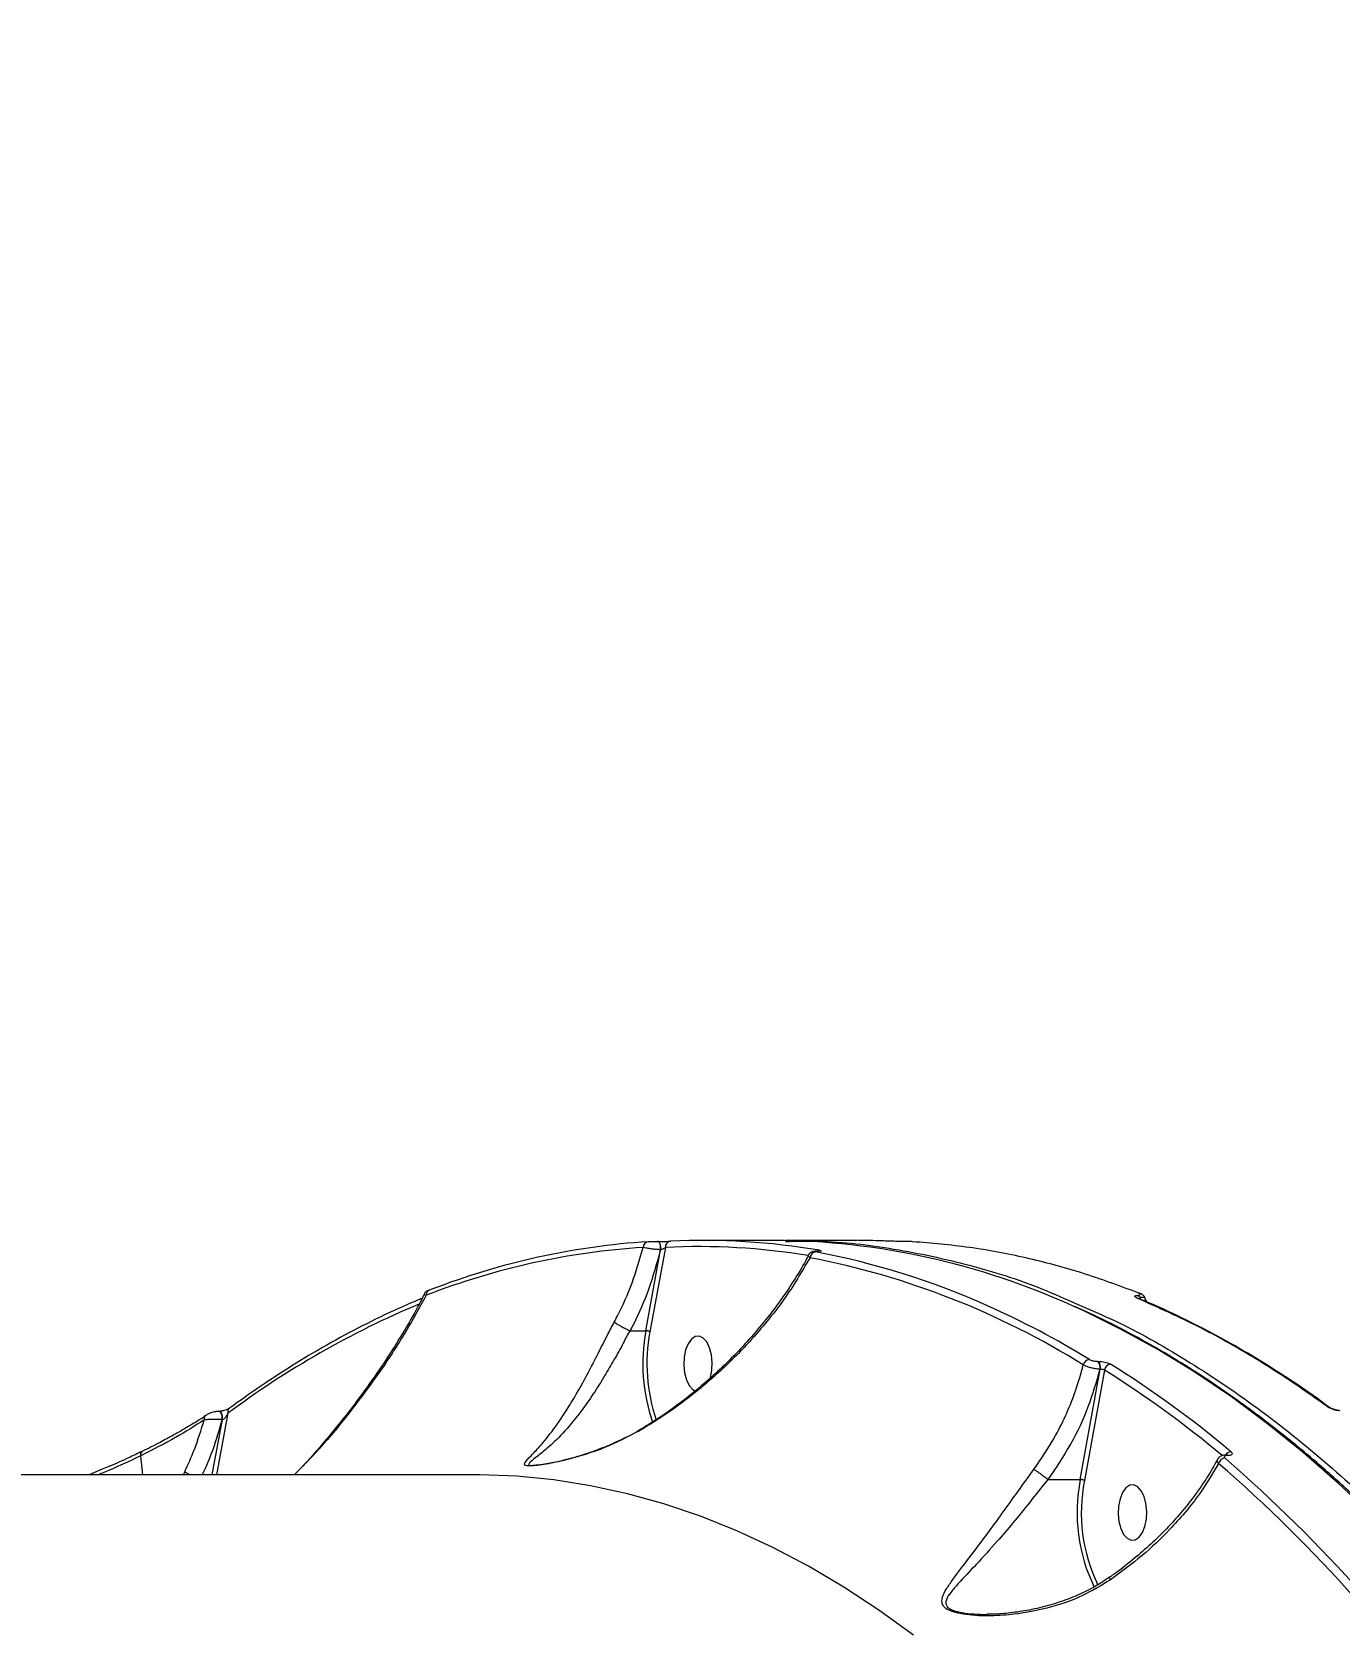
# Model space of a CAD drawing. Header units: millimetres. Extents: x -7735 to 7893, y -6545 to 6034.
# Drawn here: x 4428.7 to 4640.7, y 623.7 to 882.1 of the extents above; entities that cross this region are included whole.
import ezdxf

# ---------------------------------------------------------------- set-up
doc = ezdxf.new("R2010")
doc.units = ezdxf.units.MM
doc.layers.add('DIKOM_ОБЪЕКТ', color=7, linetype='Continuous')
doc.layers.add('DIKOM_РАЗМЕР_ОБЪЕКТА', color=7, linetype='Continuous')
doc.styles.add('style1', font='arial.ttf', dxfattribs={"width": 0.8})
doc.dimstyles.new('1-50', dxfattribs={"dimtxt": 300, "dimasz": 200, "dimexe": 100, "dimexo": 0, "dimgap": 100, "dimtad": 1, "dimtxsty": 'style1', "dimcen": 200, "dimclrd": 7, "dimclre": 7, "dimclrt": 7, "dimadec": 1, "dimazin": 2, "dimtfac": 1, "dimtmove": 0, "dimatfit": 2, "dimfxl": 0, "dimlwd": 25, "dimlwe": 18, "dimarcsym": 0})

# ---------------------------------------------------------------- blocks, each defined once
blk = doc.blocks.new('*D0')
at = {"layer": 'Defpoints', "color": 0, "transparency": 16777216}
for p in [(5893.22, 882.1), (-4595.74, 266.13), (5893.22, -5840.17)]:
    blk.add_point(p, dxfattribs=at)
at = {"layer": 'DIKOM_РАЗМЕР_ОБЪЕКТА', "color": 7, "lineweight": 18, "transparency": 16777216}
for p, q in [((5893.22, 882.1), (5893.22, -5940.17)), ((-4595.74, 266.13), (-4595.74, -5940.17))]:
    blk.add_line(p, q, dxfattribs=at)
at = {"layer": 'DIKOM_РАЗМЕР_ОБЪЕКТА', "color": 7, "lineweight": 25, "transparency": 16777216}
blk.add_line((-4395.74, -5840.17), (5693.22, -5840.17), dxfattribs=at)
at = {"layer": 'DIKOM_РАЗМЕР_ОБЪЕКТА', "color": 7, "transparency": 16777216}
for points in [[(-4395.74, -5806.84), (-4395.74, -5873.51), (-4595.74, -5840.17)], [(5693.22, -5806.84), (5693.22, -5873.51), (5893.22, -5840.17)]]:
    blk.add_solid(points, dxfattribs=at)
at = {"layer": 'DIKOM_РАЗМЕР_ОБЪЕКТА', "color": 7, "transparency": 16777216, "insert": (648.74, -5587), "char_height": 300, "attachment_point": 5, "style": 'style1'}
blk.add_mtext('10450', dxfattribs=at)

msp = doc.modelspace()

# ---------------------------------------------------------------- linework, layer by layer
at = {"layer": 'DIKOM_ОБЪЕКТ', "color": 7, "linetype": 'Continuous', "lineweight": 15}
for p, q in [((4531.448, 684.999), (4528.942, 671.313)), ((4530.163, 685.957), (4530.148, 685.957)), ((4530.191, 685.957), (4530.163, 685.957)), ((4530.191, 685.957), (4530.177, 685.957)), ((4549.166, 686.125), (4537.594, 686.125)), ((4562.523, 686.125), (4550.88, 686.125)), ((4528.27, 671.478), (4530.677, 684.622)), ((4530.677, 684.622), (4530.649, 684.622)), ((4556.058, 684.367), (4555.97, 684.367)), ((4555.97, 684.367), (4556.016, 684.363)), ((4556.105, 684.363), (4556.016, 684.363)), ((4556.058, 684.367), (4556.105, 684.363)), ((4609.127, 676.316), (4608.346, 676.628)), ((4608.354, 676.654), (4608.371, 676.647)), ((4608.391, 676.879), (4608.535, 676.553)), ((4525.737, 671.478), (4525.731, 671.479)), ((4525.737, 671.478), (4528.27, 671.478)), ((4598.731, 647.355), (4601.957, 665.236)), ((4602.636, 665.111), (4599.403, 647.191)), ((4601.58, 666.52), (4601.627, 666.52)), ((4601.957, 665.236), (4601.91, 665.236)), ((4456.919, 657.755), (4456.939, 657.769)), ((4457.952, 648.125), (4459.611, 657.071)), ((4460.506, 658.113), (4458.654, 648.125)), ((4459.126, 658.41), (4459.052, 658.41)), ((4459.611, 657.071), (4459.536, 657.071)), ((4446.735, 648.125), (4446.364, 651.211)), ((4446.547, 651.896), (4446.559, 651.903)), ((4622.424, 651.319), (4622.355, 651.319)), ((4622.629, 651.236), (4622.561, 651.236)), ((4440.128, 649.01), (4437.991, 648.125)), ((4453.284, 648.125), (4453.501, 648.598)), ((4500.35, 648.125), (4238.242, 648.125)), ((4593.49, 647.355), (4598.731, 647.355))]:
    msp.add_line(p, q, dxfattribs=at)
at = {"layer": 'DIKOM_ОБЪЕКТ', "color": 7, "linetype": 'Continuous', "lineweight": 15, "flags": 128}
for points in [[(4530.649, 684.622), (4530.676, 684.858), (4530.673, 685.1), (4530.64, 685.334), (4530.58, 685.545), (4530.495, 685.722), (4530.39, 685.854), (4530.272, 685.934), (4530.163, 685.957)], [(4530.677, 684.622), (4530.704, 684.858), (4530.701, 685.1), (4530.668, 685.334), (4530.608, 685.545), (4530.523, 685.722), (4530.418, 685.854), (4530.301, 685.934), (4530.191, 685.957)], [(4493.189, 678.104), (4493.281, 678.13), (4493.439, 678.148)], [(4662.714, 623.609), (4657.324, 629.856), (4651.842, 635.797), (4646.274, 641.426), (4640.624, 646.739), (4634.897, 651.732), (4629.098, 656.4), (4623.231, 660.739), (4617.302, 664.746), (4611.316, 668.417), (4605.277, 671.749), (4599.191, 674.74), (4597.491, 675.51)], [(4608.068, 676.711), (4608.234, 676.693), (4608.354, 676.654)], [(4538.744, 663.875), (4538.99, 665.064), (4539.052, 666.339), (4538.927, 667.597), (4538.625, 668.736), (4538.17, 669.663), (4537.599, 670.303), (4536.957, 670.605), (4536.298, 670.544), (4535.675, 670.125), (4535.138, 669.382), (4534.73, 668.375), (4534.485, 667.186), (4534.422, 665.911), (4534.547, 664.653), (4534.849, 663.515), (4535.305, 662.588), (4535.876, 661.948), (4536.354, 661.687)], [(4459.536, 657.071), (4459.566, 657.35), (4459.553, 657.633), (4459.501, 657.898), (4459.412, 658.124), (4459.294, 658.292), (4459.156, 658.389), (4459.045, 658.41)], [(4459.611, 657.071), (4459.64, 657.35), (4459.628, 657.633), (4459.576, 657.898), (4459.487, 658.124), (4459.369, 658.292), (4459.231, 658.389), (4459.128, 658.41)], [(4571.695, 622.124), (4566.07, 626.183), (4560.384, 629.907), (4554.642, 633.293), (4548.849, 636.337), (4543.012, 639.037), (4537.134, 641.39), (4531.223, 643.393), (4525.282, 645.046), (4519.319, 646.346), (4513.338, 647.292), (4507.344, 647.884), (4501.345, 648.12), (4500.35, 648.125)], [(4609.206, 639.752), (4609.451, 640.941), (4609.513, 642.216), (4609.388, 643.474), (4609.086, 644.613), (4608.631, 645.54), (4608.06, 646.18), (4607.419, 646.482), (4606.76, 646.421), (4606.136, 646.002), (4605.599, 645.259), (4605.191, 644.252), (4604.946, 643.063), (4604.883, 641.788), (4605.008, 640.531), (4605.31, 639.392), (4605.766, 638.465), (4606.337, 637.825), (4606.978, 637.523), (4607.637, 637.584), (4608.26, 638.003), (4608.798, 638.746), (4609.206, 639.752)]]:
    msp.add_lwpolyline(points, dxfattribs=at)
at = {"layer": 'DIKOM_ОБЪЕКТ', "color": 7, "linetype": 'Continuous', "lineweight": 15}
for centre, radius, start, end in [((4535.309, 567.574), 117.66, 93.62973, 111.24345), ((4536.166, 568.237), 117.924, 93.62981, 111.24313), ((4528.766, 685.019), 0.907, 94.20081, 181.38554), ((4532.367, 685.08), 0.922, 94.62794, 184.99375), ((4536.732, 573.315), 111.809, 80.80297, 92.70866), ((4537.588, 573.987), 112.137, 80.32363, 92.70688), ((4548.577, 568.135), 117.992, 65.5088, 89.71424), ((4555.881, 683.277), 0.978, 94.52249, 176.91658), ((4530.174, 555.133), 130.561, 58.0696, 79.08162), ((4532.998, 562.457), 123.913, 65.8502, 79.39435), ((4556.457, 683.69), 0.839, 91.36963, 127.0675), ((4493.511, 677.329), 0.839, 112.53791, 186.17287), ((4607.771, 676.582), 0.688, 25.55227, 68.13298), ((4549.83, 537.716), 149.913, 112.89697, 126.5721), ((4525.581, 545.075), 142.808, 58.48775, 65.98823), ((4557.578, 666.162), 29.786, 169.72051, 198.63139), ((4556.823, 666.118), 28.362, 169.44651, 198.7128), ((4600.305, 665.726), 1.099, 94.21265, 168.86853), ((4600.616, 665.588), 1.341, 344.81642, 44.04951), ((4600.662, 665.587), 1.342, 344.84197, 44.02396), ((4603.735, 664.956), 1.11, 94.37932, 171.97918), ((4511.136, 518.895), 172.485, 50.10993, 57.96235), ((4511.814, 519.325), 173.108, 49.96363, 57.95953), ((4461.262, 658.31), 0.781, 128.82416, 194.6645), ((4638.786, 658.491), 0.684, 52.99805, 91.35796), ((4457.379, 657.177), 0.739, 128.45882, 191.76768), ((4446.958, 651.42), 0.629, 130.76991, 199.37966), ((4623.229, 650.741), 1.122, 93.03291, 149.13982), ((4622.347, 651.003), 0.316, 47.45719, 87.88963), ((4622.416, 651.005), 0.314, 47.33102, 88.73497), ((4622.283, 649.66), 1.167, 93.78024, 164.31111), ((4460.662, 465.241), 244.716, 34.45462, 49.01591), ((4461.349, 465.678), 245.263, 34.45461, 49.01555), ((4625.882, 642.001), 27.674, 168.84531, 205.959), ((4625.74, 642.001), 26.844, 168.85085, 205.91175)]:
    msp.add_arc(centre, radius, start, end, dxfattribs=at)
for points, knots in [([(4523.153, 672.88), (4523.326, 673.211), (4524.412, 675.29), (4526.204, 679.301), (4527.301, 683.074), (4527.86, 684.997)], [0, 0, 0, 0, 0.0849851, 0.533458, 1, 1, 1, 1]), ([(4530.649, 684.622), (4530.56, 684.625), (4530.267, 684.637), (4529.685, 684.683), (4528.961, 684.771), (4528.294, 684.883), (4528.004, 684.959), (4527.86, 684.997)], [0, 0, 0, 0, 0.0942757, 0.31232244, 0.54119919, 0.77137402, 1, 1, 1, 1]), ([(4528.7, 685.924), (4528.778, 685.928), (4528.934, 685.936), (4529.281, 685.946), (4529.655, 685.953), (4529.955, 685.956), (4530.104, 685.956), (4530.148, 685.957)], [0, 0, 0, 0, 0.2337093, 0.4672355, 0.6957075, 0.908863, 1, 1, 1, 1]), ([(4530.177, 685.957), (4530.243, 685.957), (4530.461, 685.957), (4530.896, 685.961), (4531.442, 685.971), (4531.949, 685.985), (4532.178, 685.994), (4532.292, 685.999)], [0, 0, 0, 0, 0.0931723, 0.3038446, 0.5301982, 0.7651528, 1, 1, 1, 1]), ([(4531.448, 684.999), (4531.402, 684.955), (4531.314, 684.869), (4531.131, 684.753), (4530.951, 684.673), (4530.82, 684.638), (4530.738, 684.624), (4530.699, 684.623), (4530.677, 684.622)], [0, 0, 0, 0, 0.2686446, 0.5229357, 0.7429626, 0.8694274, 0.9244782, 1, 1, 1, 1]), ([(4550.923, 685.957), (4552.679, 685.995), (4558.55, 686.123), (4568.524, 684.913), (4580.67, 682.317), (4590.581, 679.241), (4596.341, 676.629), (4598.211, 675.781)], [0, 0, 0, 0, 0.110476, 0.3692945, 0.6279027, 0.8792107, 1, 1, 1, 1]), ([(4567.634, 686.008), (4567.29, 686.023), (4565.61, 686.096), (4563.929, 686.111), (4562.592, 686.123)], [0, 0, 0, 0, 0.20428, 1, 1, 1, 1]), ([(4569.561, 685.968), (4569.392, 685.969), (4569.044, 685.971), (4568.488, 685.981), (4567.979, 685.994), (4567.749, 686.003), (4567.634, 686.008)], [0, 0, 0, 0, 0.2338378, 0.4825237, 0.7413038, 1, 1, 1, 1]), ([(4571.549, 685.92), (4571.43, 685.926), (4571.193, 685.939), (4570.667, 685.953), (4570.093, 685.964), (4569.734, 685.967), (4569.561, 685.968)], [0, 0, 0, 0, 0.25841401, 0.51683178, 0.7677856, 1, 1, 1, 1]), ([(4607.985, 677.679), (4604.99, 678.789), (4598.998, 681.01), (4589.907, 683.397), (4580.755, 685.144), (4574.618, 685.661), (4571.549, 685.92)], [0, 0, 0, 0, 0.2490998, 0.4981996, 0.7491011, 1, 1, 1, 1]), ([(4530.649, 684.622), (4530.054, 682.455), (4528.928, 678.345), (4527.028, 673.999), (4525.913, 671.822), (4525.737, 671.478)], [0, 0, 0, 0, 0.4843391, 0.9185198, 1, 1, 1, 1]), ([(4554.677, 683.792), (4554.591, 683.617), (4553.971, 682.362), (4552.563, 680.028), (4550.446, 676.807), (4548.055, 673.618), (4545.434, 670.479), (4542.613, 667.444), (4539.634, 664.559), (4536.552, 661.87), (4533.389, 659.401), (4530.464, 657.329), (4528.546, 656.166), (4527.747, 655.682)], [0, 0, 0, 0, 0.01680445, 0.12061939, 0.22493368, 0.32973227, 0.43497724, 0.54045446, 0.64303137, 0.74296113, 0.83975605, 0.9332252, 1, 1, 1, 1]), ([(4554.904, 683.33), (4553.556, 681.041), (4551.519, 677.58), (4548.045, 673.072), (4544.608, 669.08), (4540.119, 664.595), (4535.304, 660.613), (4531.133, 657.636), (4528.91, 656.267), (4527.798, 655.583)], [0, 0, 0, 0, 0.2227155, 0.3367342, 0.4507517, 0.6310034, 0.8132745, 0.9066453, 1, 1, 1, 1]), ([(4554.904, 683.33), (4554.886, 683.345), (4554.762, 683.448), (4554.623, 683.618), (4554.661, 683.739), (4554.677, 683.792)], [0, 0, 0, 0, 0.0877762, 0.6019216, 1, 1, 1, 1]), ([(4555.972, 684.366), (4555.957, 684.367), (4555.812, 684.368), (4555.617, 684.359), (4555.388, 684.332), (4555.144, 684.254), (4554.916, 684.112), (4554.743, 683.951), (4554.693, 683.82), (4554.681, 683.79)], [0, 0, 0, 0, 0.0277231, 0.2709877, 0.4682779, 0.6031176, 0.7572539, 0.9431567, 1, 1, 1, 1]), ([(4556.016, 684.363), (4555.941, 684.362), (4555.789, 684.36), (4555.65, 684.346), (4555.587, 684.325), (4555.614, 684.296), (4555.712, 684.27), (4555.792, 684.255), (4555.804, 684.253)], [0, 0, 0, 0, 0.1671956, 0.3343472, 0.5090462, 0.7130159, 0.9577797, 1, 1, 1, 1]), ([(4556.445, 684.381), (4556.445, 684.381), (4556.445, 684.383), (4556.422, 684.377), (4556.323, 684.372), (4556.167, 684.366), (4556.014, 684.368), (4555.955, 684.369)], [0, 0, 0, 0, 0.0029748, 0.1907553, 0.4376135, 0.7823697, 1, 1, 1, 1]), ([(4556.437, 684.529), (4556.454, 684.526), (4556.581, 684.504), (4556.732, 684.466), (4556.773, 684.421), (4556.67, 684.388), (4556.455, 684.367), (4556.222, 684.364), (4556.105, 684.363)], [0, 0, 0, 0, 0.0393096, 0.2872428, 0.4951834, 0.6709646, 0.8352449, 1, 1, 1, 1]), ([(4492.677, 677.238), (4491.519, 675.138), (4489.205, 670.938), (4485.07, 664.647), (4480.436, 658.406), (4475.894, 652.836), (4472.62, 649.494), (4471.281, 648.125)], [0, 0, 0, 0, 0.2104844, 0.4209728, 0.635997, 0.8509973, 1, 1, 1, 1]), ([(4492.372, 677.43), (4492.048, 676.789), (4490.996, 674.706), (4488.929, 671.157), (4486.171, 666.768), (4483.098, 662.32), (4479.885, 658.014), (4476.474, 653.824), (4473.658, 650.569), (4471.826, 648.679), (4471.289, 648.125)], [0, 0, 0, 0, 0.0638008, 0.2074331, 0.3543162, 0.5044129, 0.6577023, 0.7946496, 0.9398182, 1, 1, 1, 1]), ([(4492.677, 677.238), (4492.544, 677.283), (4492.321, 677.357), (4492.352, 677.411), (4492.364, 677.434)], [0, 0, 0, 0, 0.59346288, 1, 1, 1, 1]), ([(4493.198, 678.089), (4493.093, 678.054), (4492.892, 677.987), (4492.646, 677.822), (4492.432, 677.631), (4492.366, 677.481), (4492.347, 677.438)], [0, 0, 0, 0, 0.33721911, 0.64251837, 0.89686219, 1, 1, 1, 1]), ([(4608.068, 676.711), (4607.993, 676.745), (4607.754, 676.851), (4607.558, 677.002), (4607.584, 677.127), (4607.744, 677.197), (4607.933, 677.213), (4608.027, 677.22)], [0, 0, 0, 0, 0.160505, 0.5081216, 0.7318193, 0.8653478, 1, 1, 1, 1]), ([(4608.027, 677.22), (4608.117, 677.228), (4608.297, 677.243), (4608.446, 677.308), (4608.464, 677.422), (4608.275, 677.557), (4608.055, 677.65), (4607.985, 677.679)], [0, 0, 0, 0, 0.1388007, 0.2767467, 0.4965841, 0.8419082, 1, 1, 1, 1]), ([(4609.23, 676.864), (4609.186, 676.942), (4609.089, 677.112), (4608.871, 677.307), (4608.602, 677.483), (4608.375, 677.575), (4608.241, 677.629)], [0, 0, 0, 0, 0.1652082, 0.3623139, 0.6241443, 1, 1, 1, 1]), ([(4609.22, 676.866), (4609.194, 676.873), (4609.148, 676.885), (4608.843, 676.888), (4608.545, 676.882), (4608.391, 676.879)], [0, 0, 0, 0, 0.3927898, 0.6870767, 1, 1, 1, 1]), ([(4492.022, 676.749), (4491.43, 676.504), (4488.898, 675.455), (4484.45, 673.384), (4478.698, 670.416), (4472.991, 667.134), (4467.431, 663.613), (4463.369, 660.812), (4461.191, 659.224), (4460.772, 658.919)], [0, 0, 0, 0, 0.0556287, 0.2380828, 0.4205771, 0.6031237, 0.7857233, 0.9588052, 1, 1, 1, 1]), ([(4765.966, 267.127), (4765.959, 269.147), (4765.939, 275.006), (4765.781, 284.701), (4765.438, 296.2), (4764.931, 307.676), (4764.264, 319.121), (4763.433, 330.527), (4762.442, 341.883), (4761.291, 353.183), (4759.98, 364.418), (4758.512, 375.578), (4756.885, 386.657), (4755.103, 397.645), (4753.166, 408.534), (4751.076, 419.316), (4748.834, 429.983), (4746.442, 440.528), (4743.901, 450.941), (4741.214, 461.215), (4738.383, 471.343), (4735.41, 481.316), (4732.296, 491.128), (4729.044, 500.771), (4725.658, 510.239), (4722.138, 519.522), (4718.489, 528.615), (4714.711, 537.511), (4710.808, 546.203), (4706.784, 554.685), (4702.642, 562.95), (4698.383, 570.992), (4694.011, 578.805), (4689.531, 586.384), (4684.943, 593.721), (4680.254, 600.812), (4675.465, 607.651), (4670.58, 614.234), (4665.604, 620.555), (4660.539, 626.609), (4655.389, 632.392), (4650.159, 637.9), (4644.853, 643.127), (4639.473, 648.07), (4634.025, 652.726), (4628.512, 657.09), (4622.939, 661.16), (4617.31, 664.931), (4611.63, 668.406), (4605.901, 671.558), (4601.282, 673.896), (4598.561, 675.073), (4597.779, 675.412)], [0, 0, 0, 0, 0.010755, 0.031188, 0.0516215, 0.072055, 0.0924886, 0.1129223, 0.1333561, 0.1537901, 0.1742242, 0.1946586, 0.2150932, 0.235528, 0.2559632, 0.2763986, 0.2968344, 0.3172705, 0.3377071, 0.3581441, 0.3785815, 0.3990193, 0.4194578, 0.4398966, 0.460336, 0.4807761, 0.5012166, 0.5216577, 0.5420997, 0.5625421, 0.5829849, 0.6034284, 0.6238727, 0.644317, 0.6647622, 0.6852076, 0.7056533, 0.7260989, 0.7465444, 0.7669898, 0.7874345, 0.8078783, 0.8283208, 0.8487618, 0.8692004, 0.8896367, 0.9100697, 0.9304986, 0.9509237, 0.9713434, 0.991758, 1, 1, 1, 1]), ([(4598.211, 675.781), (4600.242, 674.926), (4606.178, 672.426), (4615.959, 666.856), (4627.518, 659.139), (4638.925, 649.988), (4649.302, 640.397), (4655.743, 633.435), (4658.591, 630.356)], [0, 0, 0, 0, 0.095894, 0.2802602, 0.4699796, 0.6598557, 0.8495763, 1, 1, 1, 1]), ([(4638.77, 659.174), (4638.448, 659.408), (4636.841, 660.578), (4632.638, 663.516), (4626.108, 667.672), (4617.497, 672.507), (4611.443, 675.207), (4608.068, 676.711)], [0, 0, 0, 0, 0.0321563, 0.1607918, 0.4182813, 0.6757752, 1, 1, 1, 1]), ([(4608.373, 676.653), (4608.339, 676.664), (4608.23, 676.703), (4608.176, 676.742), (4608.189, 676.732), (4608.191, 676.73)], [0, 0, 0, 0, 0.27002019, 0.86575375, 1, 1, 1, 1]), ([(4608.391, 676.879), (4608.376, 676.872), (4608.344, 676.856), (4608.318, 676.793), (4608.313, 676.729), (4608.33, 676.677), (4608.334, 676.667)], [0, 0, 0, 0, 0.1762053, 0.3774024, 0.8850322, 1, 1, 1, 1]), ([(4639.047, 659.113), (4638.664, 659.401), (4636.424, 661.087), (4632.275, 663.876), (4626.607, 667.455), (4620.902, 670.704), (4615.159, 673.615), (4611.233, 675.476), (4609.21, 676.283), (4609.127, 676.316)], [0, 0, 0, 0, 0.039513, 0.2309347, 0.4218807, 0.612122, 0.8018341, 0.9918884, 1, 1, 1, 1]), ([(4609.523, 676.149), (4609.465, 676.256), (4609.338, 676.487), (4609.233, 676.718), (4609.177, 676.841)], [0, 0, 0, 0, 0.4646166, 1, 1, 1, 1]), ([(4527.798, 655.583), (4525.988, 654.613), (4522.32, 652.648), (4517.329, 651.003), (4513.766, 650.147), (4511.731, 649.777), (4510.323, 649.588), (4509.24, 649.53), (4508.583, 649.641), (4508.57, 649.88), (4508.835, 650.359), (4509.621, 651.162), (4511.229, 652.862), (4513.303, 655.387), (4515.455, 658.56), (4517.419, 661.881), (4519.011, 664.812), (4520.56, 667.813), (4521.904, 670.473), (4522.784, 672.169), (4523.153, 672.88)], [0, 0, 0, 0, 0.0952125, 0.1929609, 0.2448006, 0.2710712, 0.2981718, 0.3242904, 0.3503883, 0.3910764, 0.4019418, 0.471963, 0.5438105, 0.6393964, 0.7378518, 0.7988538, 0.8613639, 0.9113725, 0.9628354, 1, 1, 1, 1]), ([(4523.153, 672.88), (4523.165, 672.872), (4523.257, 672.804), (4523.509, 672.639), (4523.997, 672.351), (4524.583, 672.034), (4525.196, 671.723), (4525.552, 671.561), (4525.731, 671.479)], [0, 0, 0, 0, 0.02593583, 0.20955, 0.40711963, 0.6047673, 0.80240144, 1, 1, 1, 1]), ([(4525.731, 671.479), (4525.73, 671.479), (4525.271, 670.877), (4524.546, 669.186), (4523.086, 666.755), (4521.484, 663.936), (4519.746, 661.193), (4517.592, 658.097), (4515.123, 655.117), (4512.745, 652.758), (4510.734, 651.15), (4509.754, 650.392), (4509.286, 649.934), (4509.223, 649.725), (4509.503, 649.609), (4509.867, 649.63), (4509.906, 649.632)], [0, 0, 0, 0, 0.000037, 0.0533954, 0.127731, 0.2021486, 0.2941261, 0.3862227, 0.5316543, 0.6773081, 0.7825158, 0.8873239, 0.9029888, 0.9602965, 0.9957531, 1, 1, 1, 1]), ([(4528.942, 671.313), (4528.934, 671.318), (4528.916, 671.33), (4528.858, 671.36), (4528.752, 671.402), (4528.593, 671.444), (4528.422, 671.472), (4528.321, 671.476), (4528.27, 671.478)], [0, 0, 0, 0, 0.05366817, 0.1414303, 0.35601319, 0.57088965, 0.78552104, 1, 1, 1, 1]), ([(4600.224, 666.823), (4600.289, 666.789), (4600.419, 666.721), (4600.715, 666.631), (4601.044, 666.562), (4601.346, 666.526), (4601.513, 666.522), (4601.58, 666.52)], [0, 0, 0, 0, 0.2141535, 0.428513, 0.6429193, 0.8575037, 1, 1, 1, 1]), ([(4591.211, 649.006), (4592.437, 650.803), (4594.432, 653.73), (4596.584, 658.13), (4598.129, 661.96), (4598.856, 664.596), (4599.226, 665.938)], [0, 0, 0, 0, 0.3422102, 0.5572664, 0.7746047, 1, 1, 1, 1]), ([(4601.91, 665.236), (4601.322, 663.192), (4600.132, 659.052), (4597.297, 652.983), (4594.767, 649.243), (4593.49, 647.355)], [0, 0, 0, 0, 0.3257339, 0.6596808, 1, 1, 1, 1]), ([(4601.91, 665.236), (4601.779, 665.244), (4601.449, 665.265), (4600.851, 665.361), (4600.197, 665.522), (4599.612, 665.723), (4599.355, 665.867), (4599.226, 665.938)], [0, 0, 0, 0, 0.1423656, 0.3572219, 0.5716505, 0.785782, 1, 1, 1, 1]), ([(4601.627, 666.52), (4601.725, 666.518), (4601.973, 666.513), (4602.423, 666.458), (4602.916, 666.355), (4603.359, 666.218), (4603.553, 666.115), (4603.651, 666.064)], [0, 0, 0, 0, 0.140701, 0.3551951, 0.5700744, 0.7848708, 1, 1, 1, 1]), ([(4602.636, 665.111), (4602.603, 665.126), (4602.537, 665.154), (4602.389, 665.192), (4602.223, 665.22), (4602.073, 665.234), (4601.99, 665.236), (4601.957, 665.236)], [0, 0, 0, 0, 0.2150438, 0.4297774, 0.644671, 0.8596264, 1, 1, 1, 1]), ([(4460.766, 658.915), (4460.764, 658.914), (4460.744, 658.898), (4460.581, 658.795), (4460.288, 658.662), (4459.928, 658.536), (4459.693, 658.487), (4459.609, 658.469)], [0, 0, 0, 0, 0.0301867, 0.2610267, 0.5740514, 0.8479541, 1, 1, 1, 1]), ([(4640.83, 658.488), (4640.784, 658.491), (4640.606, 658.504), (4640.239, 658.563), (4639.721, 658.702), (4639.177, 658.914), (4638.91, 659.085), (4638.77, 659.174)], [0, 0, 0, 0, 0.0579558, 0.2244126, 0.4299899, 0.7004773, 1, 1, 1, 1]), ([(4640.709, 658.553), (4640.702, 658.553), (4640.641, 658.555), (4640.481, 658.575), (4640.23, 658.62), (4639.916, 658.704), (4639.574, 658.828), (4639.302, 658.964), (4639.225, 659.02), (4639.198, 659.04)], [0, 0, 0, 0, 0.0143298, 0.111123, 0.2289087, 0.3844996, 0.589708, 0.8510723, 1, 1, 1, 1]), ([(4456.655, 657.026), (4455.18, 656.077), (4452.191, 654.154), (4448.323, 652.2), (4446.364, 651.211)], [0, 0, 0, 0, 0.4937637, 1, 1, 1, 1]), ([(4456.923, 657.75), (4456.922, 657.749), (4456.291, 657.256), (4454.674, 656.322), (4452.937, 655.243), (4451.849, 654.656), (4451.669, 654.559)], [0, 0, 0, 0, 0.0004581, 0.4546672, 0.9097293, 1, 1, 1, 1]), ([(4453.501, 648.598), (4454.047, 649.804), (4455.297, 652.565), (4456.166, 655.419), (4456.655, 657.026)], [0, 0, 0, 0, 0.4365701, 1, 1, 1, 1]), ([(4459.536, 657.071), (4459.08, 655.435), (4458.235, 652.406), (4456.944, 649.474), (4456.351, 648.125)], [0, 0, 0, 0, 0.540038, 1, 1, 1, 1]), ([(4459.536, 657.071), (4459.342, 657.078), (4458.955, 657.09), (4458.287, 657.092), (4457.628, 657.082), (4457.051, 657.06), (4456.78, 657.037), (4456.655, 657.026)], [0, 0, 0, 0, 0.1951279, 0.3899317, 0.5935161, 0.8141013, 1, 1, 1, 1]), ([(4458.346, 658.323), (4458.196, 658.289), (4457.836, 658.208), (4457.348, 658.02), (4457.076, 657.838), (4456.95, 657.753)], [0, 0, 0, 0, 0.2747765, 0.6627485, 1, 1, 1, 1]), ([(4459.044, 658.402), (4458.854, 658.399), (4458.621, 658.395), (4458.389, 658.335), (4458.346, 658.323)], [0, 0, 0, 0, 0.8133233, 1, 1, 1, 1]), ([(4459.609, 658.469), (4459.587, 658.463), (4459.486, 658.439), (4459.324, 658.42), (4459.178, 658.409), (4459.136, 658.411), (4459.129, 658.411)], [0, 0, 0, 0, 0.1320055, 0.5877843, 0.9384618, 1, 1, 1, 1]), ([(4460.506, 658.113), (4460.454, 658.005), (4460.343, 657.778), (4460.14, 657.475), (4459.935, 657.244), (4459.781, 657.125), (4459.677, 657.078), (4459.633, 657.074), (4459.611, 657.071)], [0, 0, 0, 0, 0.2759355, 0.5812469, 0.7842415, 0.9047619, 0.9532909, 1, 1, 1, 1]), ([(4451.669, 654.559), (4450.954, 654.167), (4449.348, 653.286), (4447.615, 652.395), (4446.57, 651.906), (4446.56, 651.901)], [0, 0, 0, 0, 0.4429293, 0.9946625, 1, 1, 1, 1]), ([(4527.75, 655.675), (4527.665, 655.62), (4526.683, 654.98), (4524.639, 653.944), (4521.607, 652.573), (4518.669, 651.517), (4516.083, 650.753), (4514.184, 650.282), (4513.158, 650.083), (4512.774, 650.008)], [0, 0, 0, 0, 0.0186472, 0.2149005, 0.4189867, 0.6308114, 0.7913825, 0.9218668, 1, 1, 1, 1]), ([(4527.798, 655.583), (4527.787, 655.603), (4527.754, 655.662), (4527.752, 655.671), (4527.75, 655.677)], [0, 0, 0, 0, 0.3317472, 1, 1, 1, 1]), ([(4446.364, 651.211), (4444.455, 650.289), (4442.262, 649.23), (4439.753, 648.252), (4439.428, 648.125)], [0, 0, 0, 0, 0.8704285, 1, 1, 1, 1]), ([(4446.542, 651.905), (4445.829, 651.56), (4444.12, 650.733), (4441.961, 649.764), (4440.485, 649.157), (4440.128, 649.01)], [0, 0, 0, 0, 0.3520423, 0.8431614, 1, 1, 1, 1]), ([(4622.359, 651.313), (4622.319, 651.315), (4622.064, 651.324), (4621.672, 651.241), (4621.221, 650.991), (4621.071, 650.737), (4621.014, 650.641)], [0, 0, 0, 0, 0.07362191, 0.46715286, 0.79788263, 1, 1, 1, 1]), ([(4622.561, 651.236), (4622.474, 651.231), (4622.3, 651.223), (4622.132, 651.157), (4622.059, 651.059), (4622.085, 650.942), (4622.168, 650.861), (4622.206, 650.825)], [0, 0, 0, 0, 0.2040078, 0.4080667, 0.6135255, 0.8265269, 1, 1, 1, 1]), ([(4622.595, 651.331), (4622.597, 651.331), (4622.602, 651.333), (4622.543, 651.321), (4622.463, 651.32), (4622.424, 651.319)], [0, 0, 0, 0, 0.1809487, 0.5974109, 1, 1, 1, 1]), ([(4623.169, 651.862), (4623.227, 651.807), (4623.355, 651.683), (4623.393, 651.505), (4623.279, 651.356), (4623.025, 651.255), (4622.761, 651.242), (4622.629, 651.236)], [0, 0, 0, 0, 0.1741628, 0.3895737, 0.5958246, 0.7978747, 1, 1, 1, 1]), ([(4454.312, 648.125), (4454.297, 648.133), (4454.085, 648.238), (4453.815, 648.396), (4453.59, 648.537), (4453.513, 648.59), (4453.501, 648.598)], [0, 0, 0, 0, 0.0431064, 0.6007241, 0.9379162, 1, 1, 1, 1]), ([(4512.774, 650.008), (4512.668, 649.987), (4512.146, 649.88), (4511.341, 649.76), (4510.515, 649.658), (4510.02, 649.626), (4509.926, 649.628), (4509.906, 649.629)], [0, 0, 0, 0, 0.0873814, 0.4314668, 0.713767, 0.9385476, 1, 1, 1, 1]), ([(4603.618, 631.093), (4602.129, 630.187), (4598.886, 628.213), (4593.28, 626.346), (4587.914, 625.391), (4583.842, 625.204), (4581.193, 625.318), (4579.305, 625.559), (4577.684, 625.984), (4576.853, 626.469), (4576.303, 627.112), (4576.204, 627.989), (4576.791, 629.28), (4578.106, 631.259), (4580.31, 634.102), (4583.066, 637.737), (4585.769, 641.429), (4588.351, 645.046), (4590.233, 647.651), (4591.211, 649.006)], [0, 0, 0, 0, 0.0790208, 0.1721796, 0.2680623, 0.3287297, 0.3610585, 0.393899, 0.4223347, 0.4513196, 0.4599434, 0.498993, 0.5446049, 0.591436, 0.6876216, 0.7865814, 0.8546762, 0.9244456, 1, 1, 1, 1]), ([(4593.484, 647.357), (4593.329, 647.475), (4593.018, 647.711), (4592.465, 648.119), (4591.925, 648.509), (4591.525, 648.791), (4591.308, 648.941), (4591.231, 648.993), (4591.211, 649.006)], [0, 0, 0, 0, 0.212699, 0.4254136, 0.6381273, 0.8508019, 0.9619012, 1, 1, 1, 1]), ([(4620.974, 650.646), (4620.767, 650.243), (4620.088, 648.918), (4618.662, 646.682), (4616.717, 643.965), (4614.524, 641.303), (4612.126, 638.73), (4609.544, 636.265), (4606.788, 633.947), (4604.751, 632.355), (4603.602, 631.589), (4603.465, 631.498)], [0, 0, 0, 0, 0.0580753, 0.1906395, 0.3234588, 0.4565308, 0.5895555, 0.7209921, 0.8519178, 0.9823838, 1, 1, 1, 1]), ([(4621.159, 649.976), (4620.084, 648.169), (4617.903, 644.505), (4613.604, 639.486), (4608.84, 634.924), (4605.372, 632.38), (4603.618, 631.093)], [0, 0, 0, 0, 0.2625661, 0.5326668, 0.7636547, 1, 1, 1, 1]), ([(4621.159, 649.976), (4621.098, 650.068), (4620.96, 650.276), (4620.917, 650.505), (4620.996, 650.603), (4621.013, 650.624)], [0, 0, 0, 0, 0.388785, 0.8707438, 1, 1, 1, 1]), ([(4593.484, 647.357), (4593.484, 647.356), (4592.405, 646.143), (4590.576, 643.638), (4587.799, 640.308), (4584.915, 636.912), (4581.841, 633.536), (4579.329, 630.934), (4577.721, 629.094), (4576.931, 627.931), (4576.873, 627.113), (4577.287, 626.581), (4577.68, 626.327), (4578.473, 626.01), (4579.655, 625.728), (4581.492, 625.553), (4582.857, 625.466), (4583.575, 625.506), (4583.609, 625.508)], [0, 0, 0, 0, 0.0000501, 0.1133054, 0.2166035, 0.3224147, 0.4686049, 0.6185475, 0.6864127, 0.7554151, 0.8104461, 0.8222968, 0.8529393, 0.8621209, 0.9020825, 0.9492789, 0.9975964, 1, 1, 1, 1]), ([(4593.49, 647.355), (4593.489, 647.355), (4593.487, 647.355), (4593.485, 647.356), (4593.484, 647.357)], [0, 0, 0, 0, 0.6322095, 1, 1, 1, 1]), ([(4599.403, 647.191), (4599.394, 647.197), (4599.375, 647.209), (4599.317, 647.239), (4599.213, 647.28), (4599.054, 647.321), (4598.884, 647.349), (4598.782, 647.353), (4598.731, 647.355)], [0, 0, 0, 0, 0.0700752, 0.1410627, 0.3560891, 0.5703481, 0.7849637, 1, 1, 1, 1]), ([(4603.453, 631.512), (4602.908, 631.136), (4601.562, 630.206), (4599.202, 628.979), (4596.382, 627.783), (4593.317, 626.81), (4590.17, 626.09), (4587.105, 625.664), (4584.935, 625.496), (4583.808, 625.513), (4583.608, 625.516)], [0, 0, 0, 0, 0.0934274, 0.2307128, 0.3758517, 0.527933, 0.6875541, 0.8344256, 0.9706811, 1, 1, 1, 1]), ([(4603.618, 631.093), (4603.596, 631.133), (4603.535, 631.25), (4603.46, 631.419), (4603.472, 631.457), (4603.478, 631.478)], [0, 0, 0, 0, 0.1840623, 0.5345264, 1, 1, 1, 1])]:
    msp.add_open_spline(points, degree=3, knots=knots, dxfattribs=at)

# ---------------------------------------------------------------- dimensions: what is measured, and where the dimension line sits
at = {"layer": 'DIKOM_РАЗМЕР_ОБЪЕКТА'}
dim = msp.add_linear_dim(base=(5893.216, -5840.173), p1=(-4595.736, 266.125), p2=(5893.216, 882.098), text='10450', dimstyle='1-50', dxfattribs=at)
dim.commit()
dim.dimension.update_dxf_attribs({"geometry": '*D0', "text_midpoint": (648.74, -5840.173), "dimtype": 160})

doc.saveas('drawing.dxf')
